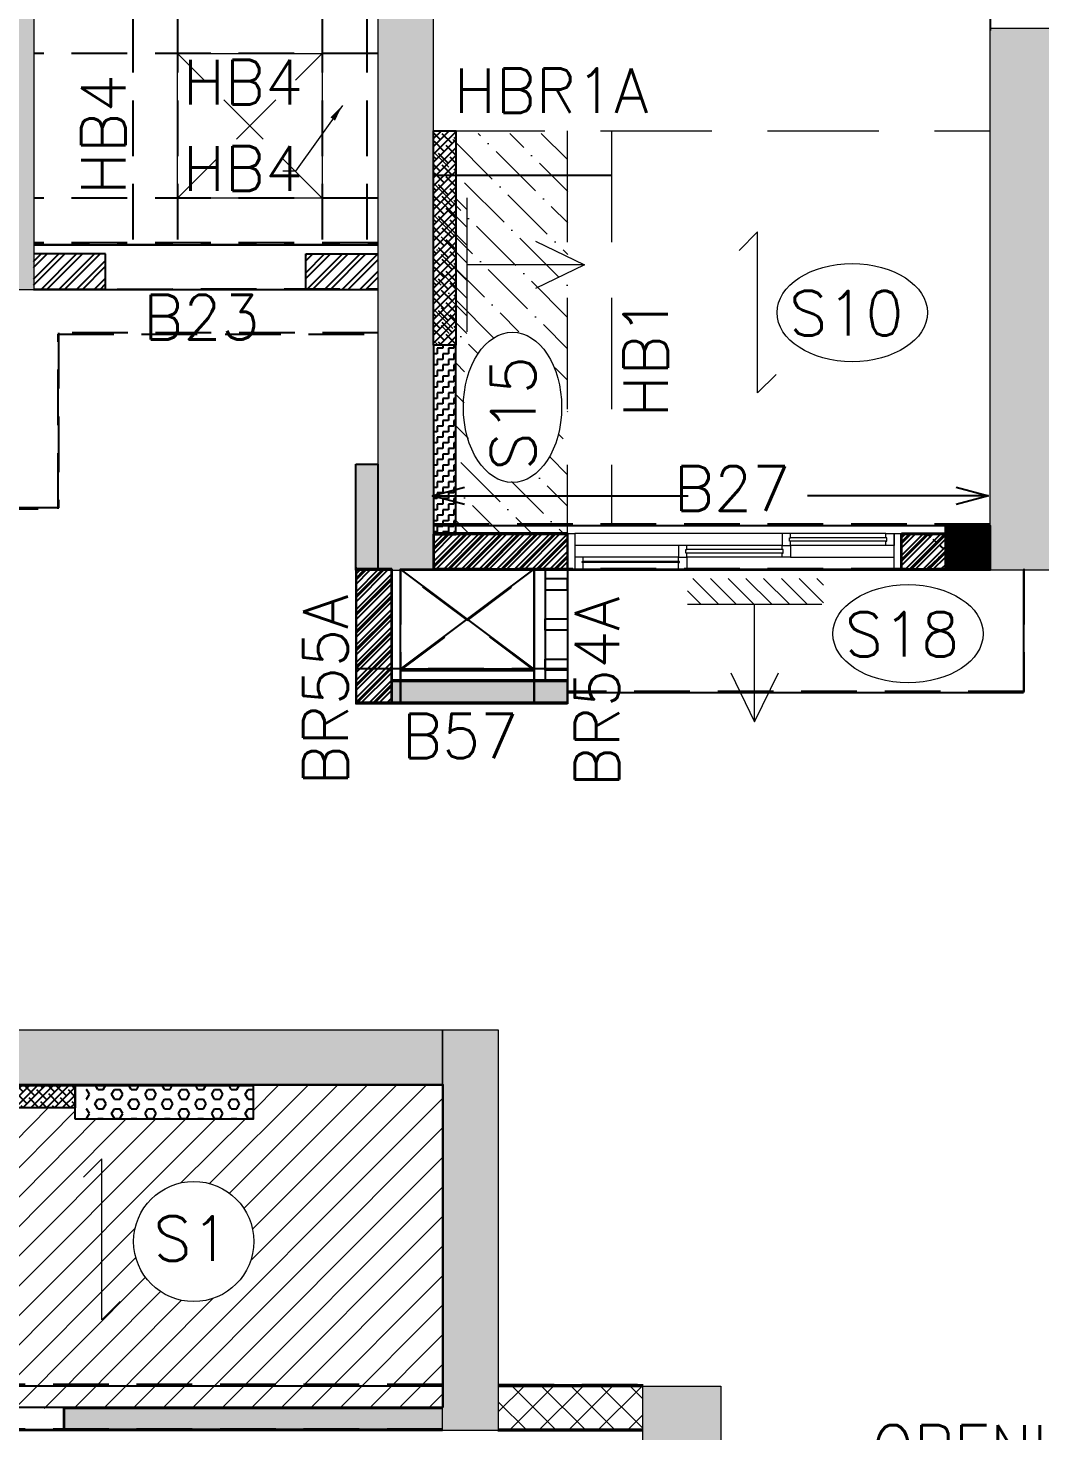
# Model space of a CAD drawing. Header units: millimetres. Extents: x 1181448 to 1317632, y -5734806 to -5633961.
# Drawn here: x 1302779 to 1307323, y -5713883 to -5707581 of the extents above; entities that cross this region are included whole.
import ezdxf

# ---------------------------------------------------------------- set-up
doc = ezdxf.new("R2010")
doc.units = ezdxf.units.MM
doc.header["$LTSCALE"] = 1000
doc.header["$MEASUREMENT"] = 0
for name, pattern in [('1', [0]), ('3BHK-A$0$AUDIT_D_120904163729-0', [0]), ('3BHK-A$0$HIDDEN', [0.375, 0.25, -0.125]), ('AUDIT_D_120904163729-0', [0]), ('HIDDEN', [0.375, 0.25, -0.125]), ('T8(T9 IS SIMILAR) - TYPICAL FLOOR ELEVATION$0$AUDIT_D_120904163729-0', [0]), ('T8(T9 IS SIMILAR) - TYPICAL FLOOR ELEVATION$0$HIDDEN', [0.375, 0.25, -0.125]), ('T8(T9 IS SIMILAR)$0$$0$HIDDEN', [0.375, 0.25, -0.125])]:
    doc.linetypes.add(name, pattern=pattern)
doc.layers.get('0').update_dxf_attribs({"linetype": 'AUDIT_D_120904163729-0'})
for name, color, linetype in [('100 MM THK. NON-STRUCTURAL WALL', 134, 'Continuous'), ('100 MM THK. NON-STRUCTURAL WALL FOR LEDGE WALL BELOW WASHBASIN COUNTER', 47, 'Continuous'), ('150 MM THK. BLOCK WORK.', 223, 'Continuous'), ('2BHK-A - FRONT$0$A-TOI SUNK 50MM', 8, 'Continuous'), ('3BHK-A$0$$1$A-Elev Feature-Chajja', 13, 'Continuous'), ('3BHK-A$0$$1$CUT-OUT', 49, 'Continuous'), ('3BHK-A$0$A-HATCH -160', 251, '3BHK-A$0$AUDIT_D_120904163729-0'), ('A_dim', 1, 'Continuous'), ('S-BEAM', 20, 'Continuous'), ('SCPL-BEAMS NO.', 7, 'Continuous'), ('T8(T9 IS SIMILAR) - TYPICAL FLOOR ELEVATION$0$A-WALL-FEATURES', 6, 'T8(T9 IS SIMILAR) - TYPICAL FLOOR ELEVATION$0$AUDIT_D_120904163729-0'), ('T8(T9 IS SIMILAR)$0$S-BEAM', 20, 'T8(T9 IS SIMILAR)$0$$0$HIDDEN'), ('TYPICAL FLOOR ARCH', 251, 'AUDIT_D_120904163729-0')]:
    doc.layers.add(name, color=color, linetype=linetype)
for name, color, linetype, lineweight in [('160 THK. STRUCT WALL', 7, 'Continuous', 15), ('200 THK. NON-STRUCT WALL -1', 6, 'Continuous', 15), ('2BHK-A - FRONT$0$A-WALL- 160', 6, 'Continuous', 30), ('3BHK-A$0$$0$Window', 4, 'Continuous', 20), ('3BHK-A$0$$1$A-WALL- 160', 6, 'Continuous', 30), ('S-CUTOUT', 8, 'Continuous', 15), ('S-HATCH', 8, 'Continuous', 9), ('SCPL BEAM', 20, 'Continuous', 13), ('SCPL_DIM', 9, 'Continuous', 5), ('SCPL_SLAB MARK', 72, 'Continuous', 20)]:
    doc.layers.add(name, color=color, linetype=linetype, lineweight=lineweight)
for name, color, linetype, true_color in [('160MM THK.NON-STRUCTURAL WALLS', 7, 'Continuous', 0xea7b62), ('WALL - 0.16 thk STRUCTURAL', 7, '1', 0x24ffc8), ('WALL - 0.20 thk STRUCTURAL', 7, 'Continuous', 0xa60727)]:
    doc.layers.add(name, color=color, linetype=linetype, true_color=true_color)
doc.styles.add('ROMANS', font='romans.shx', dxfattribs={"width": 0.85})
doc.styles.add('SCPL', font='romans.shx')
doc.dimstyles.new('SCPL-DIM-150', dxfattribs={"dimscale": 100, "dimtxt": 2.25, "dimasz": 1.45, "dimexe": 1, "dimexo": 1, "dimgap": 1, "dimtad": 1, "dimdec": 0, "dimzin": 0, "dimdsep": 46, "dimtxsty": 'ROMANS', "dimblk": 'OPEN30', "dimcen": 0.09, "dimclrd": 256, "dimclre": 256, "dimclrt": 7, "dimadec": 0, "dimazin": 0, "dimtfac": 1, "dimtdec": 0, "dimtofl": 0, "dimtmove": 0, "dimatfit": 3, "dimldrblk": 'OPEN30', "dimfxl": 1, "dimtolj": 1, "dimtzin": 0, "dimarcsym": 0})
doc.dimstyles.new('USS-25', dxfattribs={"dimscale": 25, "dimtxt": 3, "dimasz": 3, "dimexe": 1, "dimexo": 1, "dimgap": 0.9, "dimtad": 1, "dimdec": 0, "dimrnd": 5, "dimzin": 0, "dimdsep": 46, "dimtxsty": 'ROMANS', "dimcen": 0.09, "dimclrd": 256, "dimclre": 256, "dimclrt": 256, "dimadec": 0, "dimazin": 0, "dimtfac": 1, "dimtdec": 0, "dimtix": 1, "dimtmove": 2, "dimatfit": 3, "dimfxl": 1, "dimtolj": 1, "dimtzin": 0, "dimlwd": -1, "dimarcsym": 0})
pattern_1 = [(45, (-19851.515, -9013.513), (-17.67767, 17.67767), []), (135, (-19851.515, -9013.513), (-53.033009, 17.67767), [62.5, -37.5])]

# ---------------------------------------------------------------- blocks, each defined once
blk = doc.blocks.new('3BHK-A$0$$0$1500')
at = {"layer": '3BHK-A$0$$0$Window', "color": 1, "lineweight": 13}
for p, q in [((1150276.5, -5694418.8), (1148842.5, -5694418.8)), ((1149307.5, -5694418.8), (1148880, -5694418.8)), ((1149307.5, -5694472.1), (1148880, -5694472.1)), ((1149773.7, -5694472.1), (1149345, -5694472.1)), ((1149811.2, -5694472.1), (1150276.5, -5694472.1)), ((1149307.5, -5694525.5), (1148842.5, -5694525.5)), ((1149773.7, -5694525.5), (1149345, -5694525.5)), ((1150239, -5694525.5), (1149811.2, -5694525.5)), ((1149773.7, -5694578.8), (1148842.5, -5694578.8)), ((1150239, -5694578.8), (1149811.2, -5694578.8))]:
    blk.add_line(p, q, dxfattribs=at)
at = {"layer": '3BHK-A$0$$0$Window', "color": 5, "lineweight": 13}
for p, q in [((1149307.5, -5694449.1), (1148880, -5694449.1)), ((1149307.5, -5694453.6), (1148880, -5694453.6)), ((1149773.7, -5694490.7), (1149345, -5694490.7)), ((1149773.7, -5694506.9), (1149345, -5694506.9)), ((1150239, -5694544.1), (1149811.2, -5694544.1)), ((1150239, -5694560.2), (1149811.2, -5694560.2))]:
    blk.add_line(p, q, dxfattribs=at)
at = {"layer": '3BHK-A$0$$0$Window', "color": 4, "lineweight": 13}
for points in [[(1148842.5, -5694418.8), (1148809.5, -5694418.8), (1148809.5, -5694578.8), (1148842.5, -5694578.8)], [(1148880, -5694453.6), (1148880, -5694472.1), (1148842.5, -5694472.1), (1148842.5, -5694418.8), (1148880, -5694418.8), (1148880, -5694449.1), (1148875.5, -5694449.1), (1148875.5, -5694453.6)], [(1149307.5, -5694453.6), (1149307.5, -5694472.1), (1149345, -5694472.1), (1149345, -5694418.8), (1149307.5, -5694418.8), (1149307.5, -5694449.1), (1149312, -5694449.1), (1149312, -5694453.6)], [(1150309.5, -5694418.8), (1150276.5, -5694418.8), (1150276.5, -5694578.8), (1150309.5, -5694578.8)], [(1149345, -5694506.9), (1149345, -5694525.5), (1149307.5, -5694525.5), (1149307.5, -5694472.1), (1149345, -5694472.1), (1149345, -5694490.7), (1149340.5, -5694490.7), (1149340.5, -5694506.9)], [(1149773.7, -5694506.9), (1149773.7, -5694525.5), (1149811.2, -5694525.5), (1149811.2, -5694472.1), (1149773.7, -5694472.1), (1149773.7, -5694490.7), (1149778.2, -5694490.7), (1149778.2, -5694506.9)], [(1149811.2, -5694560.2), (1149811.2, -5694578.8), (1149773.7, -5694578.8), (1149773.7, -5694525.5), (1149811.2, -5694525.5), (1149811.2, -5694544.1), (1149806.7, -5694544.1), (1149806.7, -5694560.2)], [(1150239, -5694560.2), (1150239, -5694578.8), (1150276.5, -5694578.8), (1150276.5, -5694525.5), (1150239, -5694525.5), (1150239, -5694544.1), (1150243.5, -5694544.1), (1150243.5, -5694560.2)]]:
    blk.add_lwpolyline(points, close=True, dxfattribs=at)
blk = doc.blocks.new('GGS')
at = {"layer": '3BHK-A$0$A-HATCH -160', "linetype": 'ByBlock'}
h = blk.add_hatch(dxfattribs=at)
h.set_pattern_fill('ZIGZAG', color=8, scale=250)
h.set_pattern_definition([(9e-15, (1e-08, 0), (31.25, 31.25), [31.25, -31.25]), (90, (31.25, 0), (-31.25, 31.25), [31.25, -31.25])])
h.paths.add_polyline_path([(-206546670.2, -159304032.6), (-206548020.2, -159304032.6), (-206548020.2, -159303432.6), (-206548120.2, -159303432.6), (-206548120.2, -159304032.6), (-206550200.2, -159304032.6), (-206550200.2, -159303332.6), (-206550519.9, -159303332.6), (-206550519.9, -159303432.6), (-206550300.2, -159303432.6), (-206550300.2, -159304732.6), (-206550519.9, -159304732.6), (-206550519.9, -159304832.6), (-206550200.2, -159304832.6), (-206550200.2, -159304132.6), (-206548120.2, -159304132.6), (-206548120.2, -159304947.6), (-206548020.2, -159304947.6), (-206548020.2, -159304132.6), (-206546670.2, -159304132.6)])
h.paths.add_polyline_path([(-206546670.2, -159302532.6), (-206547270.2, -159302532.6), (-206547270.2, -159302432.6), (-206546670.2, -159302432.6)])
h.paths.add_polyline_path([(-206548020.2, -159299982.6), (-206548120.2, -159299982.6), (-206548120.2, -159302532.6), (-206548020.2, -159302532.6)])
h.paths.add_polyline_path([(-206548020.2, -159306682.6), (-206548120.2, -159306682.6), (-206548120.2, -159305697.6), (-206548020.2, -159305697.6)])
h.paths.add_polyline_path([(-206556389.6, -159304658.1), (-206555569.7, -159304658.1), (-206555569.7, -159304758.1), (-206556389.6, -159304758.1)])
h.paths.add_polyline_path([(-206557269.6, -159304658.1), (-206558169.7, -159304658.1), (-206558169.7, -159304758.1), (-206557269.6, -159304758.1)])
h.paths.add_polyline_path([(-206555620, -159303432.9), (-206558019.8, -159303432.9), (-206558019.8, -159303332.9), (-206555620, -159303332.9)])
h.paths.add_polyline_path([(-206558919.8, -159301083.2), (-206559019.8, -159301083.2), (-206559019.8, -159303432.9), (-206558919.8, -159303432.9)])
h.paths.add_polyline_path([(-206559769.8, -159303432.9), (-206560446.1, -159303432.9), (-206560446.1, -159303332.9), (-206559769.8, -159303332.9)])
h.paths.add_polyline_path([(-206558359.4, -159309491.7), (-206557569.7, -159309492.7), (-206557569.8, -159309392.7), (-206557569.7, -159309392.7), (-206557669.7, -159309392.7), (-206558359.4, -159309391.7)])
h.paths.add_polyline_path([(-206554884.7, -159299222.9), (-206555369.7, -159299222.6), (-206555369.7, -159299323.1), (-206554884.8, -159299323.1)])
h.paths.add_polyline_path([(-206548120.1, -159297837.8), (-206548679.8, -159297837.8), (-206548679.8, -159297937.8), (-206548120.1, -159297937.8)])
h.paths.add_polyline_path([(-206555669.7, -159305007), (-206555569.7, -159305007), (-206555569.7, -159304757), (-206555669.7, -159304757)])
h = blk.add_hatch(dxfattribs=at)
h.set_pattern_fill('ANSI32', color=8, scale=150, angle=-90)
h.set_pattern_definition([(45, (1184211.52, -5724246.763), (-39.774756442, 39.774756442), []), (45, (1184238.037, -5724246.763), (-39.774756442, 39.774756442), [])])
h.paths.add_polyline_path([(-206558169.6, -159308731.7), (-206557569.8, -159308731.7), (-206557569.8, -159308892.9), (-206558169.6, -159308892.9)])
h = blk.add_hatch(dxfattribs=at)
h.set_pattern_fill('ANSI32', color=8, scale=150)
h.set_pattern_definition([(45, (-0.65, 1285.594), (-39.774756442, 39.774756442), []), (45, (25.864, 1285.594), (-39.774756442, 39.774756442), [])])
h.paths.add_polyline_path([(-206555869.6, -159308892.9), (-206556069.7, -159308892.9), (-206556069.7, -159308732.9), (-206555869.6, -159308732.9)])
h = blk.add_hatch(dxfattribs=at)
h.set_pattern_fill('ANSI32', color=8, scale=150)
h.set_pattern_definition([(45, (99.04, 1285.594), (-39.774756442, 39.774756442), []), (45, (125.557, 1285.594), (-39.774756442, 39.774756442), [])])
h.paths.add_polyline_path([(-206558359.4, -159308892.9), (-206558519.4, -159308892.9), (-206558519.4, -159309492.9), (-206558359.4, -159309492.9)])
at = {"color": 8, "linetype": '3BHK-A$0$HIDDEN', "ltscale": 0.1}
for p, q in [((-206555957.1, -159308892.9), (-206555782.1, -159308732.9)), ((-206555957.1, -159308732.9), (-206555782.1, -159308892.9)), ((-206555732.1, -159308732.9), (-206555682.1, -159308892.9)), ((-206555732.1, -159308892.9), (-206555682.1, -159308732.9))]:
    blk.add_line(p, q, dxfattribs=at)
at = {"color": 8, "linetype": 'ByBlock'}
blk.add_lwpolyline([(-206560579.8, -159312758), (-206559829.8, -159312758), (-206559829.8, -159312658), (-206560579.8, -159312658)], close=True, dxfattribs=at)
at = {"layer": '2BHK-A - FRONT$0$A-TOI SUNK 50MM', "color": 8}
blk.add_line((-206559829.8, -159312658), (-206560579.8, -159312658), dxfattribs=at)
blk.add_line((-206559829.8, -159312658), (-206560579.8, -159312658), dxfattribs=at)
blk.add_lwpolyline([(-206558129.8, -159312658), (-206560579.8, -159312658), (-206560579.8, -159311208.4), (-206558129.8, -159311208.4)], close=True, dxfattribs=at)
at = {"layer": '2BHK-A - FRONT$0$A-WALL- 160', "color": 8, "linetype": 'ByBlock'}
for p, q in [((-206557229.8, -159312558), (-206557879.5, -159312558)), ((-206558129.8, -159312658), (-206559829.8, -159312658)), ((-206559829.8, -159312758), (-206559829.8, -159312658)), ((-206558129.8, -159312758), (-206559829.8, -159312758)), ((-206557229.8, -159312758), (-206557879.8, -159312758))]:
    blk.add_line(p, q, dxfattribs=at)
at = {"layer": '3BHK-A$0$$1$A-Elev Feature-Chajja', "color": 8, "elevation": 0.5}
for points in [[(-206557569.7, -159308986.5), (-206557569.7, -159308936.5), (-206557669.7, -159308936.5), (-206557669.7, -159308986.5)], [(-206557569.7, -159309116.7), (-206557569.7, -159309166.7), (-206557669.7, -159309166.7), (-206557669.7, -159309116.7)], [(-206557569.7, -159309296.8), (-206557569.7, -159309346.8), (-206557669.7, -159309346.8), (-206557669.7, -159309296.8)]]:
    blk.add_lwpolyline(points, close=True, dxfattribs=at)
at = {"layer": '3BHK-A$0$$1$A-WALL- 160', "color": 8, "linetype": 'ByBlock'}
for p, q in [((-206555869.6, -159308732.9, -0.5), (-206556069.7, -159308732.9)), ((-206556069.7, -159308892.9), (-206556069.7, -159308732.9)), ((-206558519.4, -159308891.7, 0.5), (-206558519.4, -159309491.7, 0.5)), ((-206558359.4, -159308891.7, 0.5), (-206558519.4, -159308891.7, 0.5)), ((-206558359.4, -159309491.7, 0.5), (-206558359.4, -159308891.7, 0.5)), ((-206555869.6, -159308892.9), (-206556069.7, -159308892.9)), ((-206558519.4, -159309491.7, 0.5), (-206557569.7, -159309491.7, 0.5))]:
    blk.add_line(p, q, dxfattribs=at)
at = {"layer": '3BHK-A$0$$1$A-WALL- 160', "color": 8, "linetype": 'ByBlock', "elevation": 0.5}
for points in [[(-206558169.6, -159308731.7), (-206557569.8, -159308731.7), (-206557569.8, -159308892.9), (-206558169.6, -159308892.9)], [(-206558359.4, -159309391.7), (-206557569.7, -159309391.7), (-206557569.7, -159309491.7), (-206558359.4, -159309491.7)]]:
    blk.add_lwpolyline(points, close=True, dxfattribs=at)
at = {"layer": '3BHK-A$0$$1$CUT-OUT', "color": 8}
for p, q in [((-206557719.7, -159309341.7, 0.5), (-206558319.4, -159308892.9, 0.5)), ((-206558319.4, -159309341.7, 0.5), (-206557719.7, -159308892.9, 0.5)), ((-206557669.7, -159308891.7, 0.5), (-206557669.7, -159309391.7, 0.5)), ((-206557569.7, -159308891.7, 0.5), (-206557569.7, -159309391.7, 0.5))]:
    blk.add_line(p, q, dxfattribs=at)
at = {"layer": '3BHK-A$0$$1$CUT-OUT', "color": 8, "elevation": 0.5}
blk.add_lwpolyline([(-206557719.7, -159309341.1), (-206558319.4, -159309341.7), (-206558319.4, -159308892.9), (-206557719.7, -159308892.3)], close=True, dxfattribs=at)
at = {"layer": 'T8(T9 IS SIMILAR) - TYPICAL FLOOR ELEVATION$0$A-WALL-FEATURES', "color": 8, "linetype": 'T8(T9 IS SIMILAR) - TYPICAL FLOOR ELEVATION$0$HIDDEN'}
blk.add_lwpolyline([(-206558420.1, -159307832), (-206559856.3, -159307832), (-206559856.3, -159308617.1), (-206561694.9, -159308617.1)], dxfattribs=at)
at = {"layer": 'T8(T9 IS SIMILAR)$0$S-BEAM', "color": 8}
for p, q in [((-206559966.8, -159307434.5, -0.1), (-206558420.6, -159307434.4, -0.5)), ((-206559966.8, -159307634.5, -0.1), (-206558420.5, -159307634.4, -0.5)), ((-206555671, -159308691.4, -0.3), (-206558171, -159308691.4, 0)), ((-206558519.4, -159308891.4, 0.5), (-206558519.4, -159309491.3, 0.5)), ((-206558319.4, -159308891.4, 0.5), (-206558319.4, -159309491.3, 0.5)), ((-206555671, -159308891.4, -0.3), (-206558171, -159308891.4, 0)), ((-206557720, -159308891.5), (-206557720.1, -159309491.6)), ((-206557570, -159308891.5), (-206557570.1, -159309491.6)), ((-206557570.1, -159309341.4), (-206558519.9, -159309341.3, 0.8)), ((-206557570.1, -159309491.4), (-206558519.9, -159309491.3, 0.8)), ((-206558130.1, -159312555.6, 0), (-206564179.8, -159312555.6, 0)), ((-206557880.1, -159312555.6, 0), (-206557229.7, -159312555.7, 0)), ((-206558130.1, -159312755.6, 0), (-206564179.8, -159312755.6, 0)), ((-206557880.1, -159312755.6, 0), (-206557229.7, -159312755.7, 0))]:
    blk.add_line(p, q, dxfattribs=at)
at = {"layer": 'T8(T9 IS SIMILAR)$0$S-BEAM', "color": 8, "elevation": -0.2}
blk.add_lwpolyline([(-206555520.2, -159308891.3), (-206555519.8, -159309442.8), (-206557570.1, -159309443)], dxfattribs=at)
at = {"layer": '3BHK-A$0$$1$A-WALL- 160', "color": 8, "linetype": 'ByBlock', "xscale": -1, "rotation": 180}
blk.add_blockref('3BHK-A$0$$0$1500', (-207706379.2, -165003311.7), dxfattribs=at)
blk = doc.blocks.new('A$C5F94338C')
at = {"layer": 'WALL - 0.16 thk STRUCTURAL', "true_color": 0x1f57ff}
h = blk.add_hatch(color=160, dxfattribs=at)
h.dxf.hatch_style = 1
h.paths.add_polyline_path([(31030, 11635), (30780, 11635), (30780.1, 7400.1), (31030.1, 7400.1)])
h = blk.add_hatch(color=160, dxfattribs=at)
h.dxf.hatch_style = 1
h.paths.add_polyline_path([(29235, 8660), (28985, 8660), (28985, 10585), (29235, 10585)])
at = {"layer": 'WALL - 0.16 thk STRUCTURAL'}
h = blk.add_hatch(color=256, dxfattribs=at)
h.dxf.hatch_style = 1
h.paths.add_polyline_path([(33530, 9834.7), (33830, 9834.7), (33830, 7400), (33530, 7400)])
at = {"layer": 'WALL - 0.16 thk STRUCTURAL', "true_color": 0x1f57ff}
h = blk.add_hatch(color=160, dxfattribs=at)
h.dxf.hatch_style = 1
h.paths.add_polyline_path([(28460, 5085), (28460, 5335), (31070, 5335), (31070, 5085)])
h = blk.add_hatch(color=160, dxfattribs=at)
h.dxf.hatch_style = 1
h.paths.add_polyline_path([(31070, 5335), (31320, 5335), (31320.1, 3535.2), (31069.8, 3535.3)])
at = {"layer": 'WALL - 0.20 thk STRUCTURAL'}
h = blk.add_hatch(color=256, dxfattribs=at)
h.dxf.hatch_style = 1
h.paths.add_polyline_path([(31970, 3735), (32320, 3735), (32319.9, 2884.3), (31969.8, 2884.3)])
at = {"layer": '160 THK. STRUCT WALL'}
for points in [[(31030, 11635), (30780, 11635), (30780.1, 7400.1), (31030.1, 7400.1)], [(29235, 8660), (28985, 8660), (28985, 10585), (29235, 10585)], [(33530, 9834.7), (33830, 9834.7), (33830, 7400), (33530, 7400)], [(28460, 5085), (28460, 5335), (31070, 5335), (31070, 5085)], [(31070, 5335), (31320, 5335), (31320.1, 3535.2), (31069.8, 3535.3)], [(31970, 3735), (32320, 3735), (32319.9, 2884.3), (31969.8, 2884.3)]]:
    blk.add_lwpolyline(points, close=True, dxfattribs=at)
blk = doc.blocks.new('HS')
at = {"linetype": 'Continuous'}
for p, q in [((9.28, 0), (7.16, 2.12)), ((-9.28, 0), (9.28, 0)), ((-9.28, 0), (-7.16, -2.12))]:
    blk.add_line(p, q, dxfattribs=at)
blk = doc.blocks.new('One WAy')
at = {"xscale": -38.94666666665216, "yscale": 38.94666666665216, "zscale": 38.94666666665216, "rotation": 270}
blk.add_blockref('HS', (0, 0), dxfattribs=at)
blk = doc.blocks.new('A$C42226032')
at = {"layer": 'SCPL_SLAB MARK'}
h = blk.add_hatch(dxfattribs=at)
h.set_pattern_fill('ANSI31', color=256, scale=0.2, angle=90)
h.set_pattern_definition([(135, (-48.789575, -510.390865), (-0.0176776695, -0.0176776695), [])])
h.paths.add_polyline_path([(-0.1372, -0.2348), (-0.1372, -0.2863), (0.1337, -0.2863), (0.1337, -0.2348)])
for p, q in [((0, 0), (0, -0.2348)), ((0, 0), (-0.0473, -0.0981)), ((0.0473, -0.0981), (0, 0)), ((0.1337, -0.2348), (-0.1337, -0.2348))]:
    blk.add_line(p, q, dxfattribs=at)
blk = doc.blocks.new('_Open30')
at = {"color": 0, "linetype": 'ByBlock', "lineweight": -2}
for p, q in [((-1, 0.268), (0, 0)), ((0, 0), (-1, -0.268)), ((0, 0), (-1, 0))]:
    blk.add_line(p, q, dxfattribs=at)
blk = doc.blocks.new('A$C73fda794')
at = {"layer": '100 MM THK. NON-STRUCTURAL WALL', "linetype": 'ByBlock'}
h = blk.add_hatch(dxfattribs=at)
h.set_pattern_fill('ZIGZAG', color=256, scale=250)
h.set_pattern_definition([(9e-15, (-1203933.584, 5720355.632), (31.25, 31.25), [31.25, -31.25]), (90, (-1203902.334, 5720355.632), (-31.25, 31.25), [31.25, -31.25])])
h.paths.add_polyline_path([(23428.2, 5606.1), (22078.3, 5606.1), (22078.3, 6206.1), (21978.3, 6206.1), (21978.3, 5606.1), (19898.3, 5606.1), (19898.3, 6306.1), (19578.6, 6306.1), (19578.6, 6206.1), (19798.3, 6206.1), (19798.3, 4906.1), (19578.6, 4906.1), (19578.6, 4806.1), (19898.3, 4806.1), (19898.3, 5506.1), (21978.3, 5506.1), (21978.3, 4691.1), (22078.3, 4691.1), (22078.3, 5506.1), (23428.2, 5506.1)])
h.paths.add_polyline_path([(23428.2, 7106.1), (22828.3, 7106.1), (22828.3, 7206.1), (23428.2, 7206.1)])
h.paths.add_polyline_path([(22078.3, 9656.1), (21978.3, 9656.1), (21978.3, 7106.1), (22078.3, 7106.1)])
h.paths.add_polyline_path([(22078.3, 2956.1), (21978.3, 2956.1), (21978.3, 3941.1), (22078.3, 3941.1)])
h.paths.add_polyline_path([(13708.9, 4980.6), (14528.8, 4980.6), (14528.8, 4880.6), (13708.9, 4880.6)])
h.paths.add_polyline_path([(12828.9, 4980.6), (11928.8, 4980.6), (11928.8, 4880.6), (12828.9, 4880.6)])
h.paths.add_polyline_path([(14478.5, 6205.8), (12078.6, 6205.8), (12078.6, 6305.8), (14478.5, 6305.8)])
h.paths.add_polyline_path([(11178.6, 8555.5), (11078.6, 8555.5), (11078.6, 6205.8), (11178.6, 6205.8)])
h.paths.add_polyline_path([(10328.6, 6205.8), (9652.3, 6205.8), (9652.3, 6305.8), (10328.6, 6305.8)])
h.paths.add_polyline_path([(11739.1, 147), (12528.8, 146), (12528.7, 246), (12528.8, 246), (12428.8, 246), (11739.1, 247)])
h.paths.add_polyline_path([(15213.8, 10415.8), (14728.8, 10416.1), (14728.8, 10315.6), (15213.7, 10315.6)])
h.paths.add_polyline_path([(21978.3, 11800.9), (21418.7, 11800.9), (21418.7, 11700.9), (21978.3, 11700.9)])
h.paths.add_polyline_path([(14428.8, 4631.7), (14528.8, 4631.7), (14528.8, 4881.7), (14428.8, 4881.7)])
h = blk.add_hatch(dxfattribs=at)
h.set_pattern_fill('ZIGZAG', color=256, scale=200, angle=180)
h.set_pattern_definition([(180, (-1203933.584, 5720355.632), (-25, -25), [25, -25]), (270, (-1203958.584, 5720355.632), (25, -25), [25, -25])])
h.paths.add_polyline_path([(12028.9, 1756.9), (11928.8, 1756.9), (11928.8, 906.9), (12028.9, 906.9)])
h = blk.add_hatch(dxfattribs=at)
h.set_pattern_fill('ZIGZAG', color=256, scale=250)
h.set_pattern_definition([(0, (-1203933.584, 5720355.632), (31.25, 31.25), [31.25, -31.25]), (90, (-1203902.334, 5720355.632), (-31.25, 31.25), [31.25, -31.25])])
h.paths.add_polyline_path([(11968.7, -3119.3), (10268.6, -3119.3), (10268.6, -3019.3), (11968.7, -3019.3)])
h.paths.add_polyline_path([(9228.7, -4119.3), (9228.7, -4219.3), (7018.6, -4219.3), (7018.6, -4119.3), (8168.7, -4118.9), (8168.7, -4018.9), (8268.7, -4018.9), (8268.7, -4119.3)])
h.paths.add_polyline_path([(8168.7, -3018.9), (7269, -3018.9), (7269, -3118.9), (8168.7, -3118.9)])
h.paths.add_polyline_path([(6519, -3118.9), (5919, -3118.9), (5919, -3018.9), (6519, -3018.9)])
h.paths.add_polyline_path([(3718.7, -669.3), (3618.7, -669.3), (3618.7, -1418.9), (3718.7, -1418.9)])
h.paths.add_polyline_path([(3718.7, 230.7), (3618.7, 230.7), (3618.7, 1130.7), (3718.7, 1130.7)])
h.paths.add_polyline_path([(8568.8, -1319.3), (8468.8, -1319.3), (8468.8, -819.3), (8468.8, -819.3), (8468.7, -718.4), (8568.8, -718.7)])
h.paths.add_polyline_path([(5918.7, -8328.9), (5183.7, -8328.9), (5183.7, -8228.9), (5918.7, -8228.9)])
h.paths.add_polyline_path([(5668.7, -1419.3), (5268.7, -1419.3), (5268.7, -1319.3), (5668.7, -1319.3)])
h.paths.add_polyline_path([(3968.7, -1319.3), (3718.7, -1319.3), (3718.7, -1419.3), (3968.7, -1419.3)])
at = {"layer": '100 MM THK. NON-STRUCTURAL WALL FOR LEDGE WALL BELOW WASHBASIN COUNTER'}
h = blk.add_hatch(dxfattribs=at)
h.set_pattern_fill('ANSI38', color=256, scale=200)
h.set_pattern_definition(pattern_1)
h.paths.add_polyline_path([(12028.9, 2719.8), (11928.8, 2719.8), (11928.8, 1756.9), (12028.9, 1756.9)])
h = blk.add_hatch(dxfattribs=at)
h.set_pattern_fill('ANSI38', color=256, scale=200)
h.set_pattern_definition(pattern_1)
h.paths.add_polyline_path([(9518.7, -1569.3), (9518.7, -1669.6), (10318.6, -1669.6), (10318.6, -1569.3)])
at = {"layer": '150 MM THK. BLOCK WORK.', "linetype": 'ByBlock'}
h = blk.add_hatch(dxfattribs=at)
h.set_pattern_fill('HEX', color=256, scale=200)
h.set_pattern_definition([(0, (-1203933.584, 5720355.632), (0, 43.3012702), [25, -50]), (120, (-1203933.584, 5720355.632), (-37.5, -21.6506351), [25, -50]), (60, (-1203908.584, 5720355.632), (-37.5, 21.6506351), [25, -50])])
h.paths.add_polyline_path([(10368.6, -1719.6), (10368.6, -1569.6), (11118.6, -1569.6), (11118.6, -1719.6)])
at = {"layer": '160MM THK.NON-STRUCTURAL WALLS', "linetype": 'ByBlock'}
h = blk.add_hatch(dxfattribs=at)
h.set_pattern_fill('ANSI32', color=256, scale=150)
h.set_pattern_definition([(45, (-1203933.584, 5720355.63), (-39.77475644, 39.77475644), []), (45, (-1203907.07, 5720355.63), (-39.77475644, 39.77475644), [])])
h.paths.add_polyline_path([(10455.7, 2166.7), (10132.2, 2166.7), (10132.2, 2006.7), (10455.7, 2006.7)])
h.paths.add_polyline_path([(11354.8, 2006.7), (11678.4, 2006.7), (11678.4, 2166.7), (11354.8, 2166.7)])
h = blk.add_hatch(dxfattribs=at)
h.set_pattern_fill('ANSI32', color=256, scale=150, angle=-90)
h.set_pattern_definition([(45, (-19722.063, -3891.13), (-39.77476, 39.77476), []), (45, (-19695.547, -3891.13), (-39.77476, 39.77476), [])])
h.paths.add_polyline_path([(11928.8, 907), (12528.7, 907), (12528.7, 745.8), (11928.8, 745.8)])
h = blk.add_hatch(dxfattribs=at)
h.set_pattern_fill('ANSI32', color=256, scale=150)
h.set_pattern_definition([(45, (-1203934.236, 5721641.227), (-39.77475644, 39.77475644), []), (45, (-1203907.72, 5721641.227), (-39.77475644, 39.77475644), [])])
h.paths.add_polyline_path([(14228.9, 745.8), (14028.8, 745.8), (14028.8, 905.8), (14228.9, 905.8)])
h = blk.add_hatch(dxfattribs=at)
h.set_pattern_fill('ANSI32', color=256, scale=150)
h.set_pattern_definition([(45, (-1203834.544, 5721641.227), (-39.77475644, 39.77475644), []), (45, (-1203808.03, 5721641.227), (-39.77475644, 39.77475644), [])])
h.paths.add_polyline_path([(11739.1, 745.8), (11579.1, 745.8), (11579.1, 145.8), (11739.1, 145.8)])
at = {"layer": '200 THK. NON-STRUCT WALL -1', "linetype": 'ByBlock'}
h = blk.add_hatch(dxfattribs=at)
h.set_pattern_fill('ANSI37', color=256, scale=750)
h.set_pattern_definition([(45, (-19851.51, -9013.51), (-66.29126, 66.29126), []), (135, (-19851.51, -9013.51), (-66.29126, -66.29126), [])])
h.paths.add_polyline_path([(12868.7, -7229.6), (13068.7, -7229.6), (13068.7, -6164.2), (12868.7, -6164.2)])
h.paths.add_polyline_path([(12868.7, -3118.9), (12219, -3118.9), (12219, -2918.9), (12868.7, -2918.9)])
h.paths.add_polyline_path([(6118.7, -8328.9), (5918.7, -8328.9), (5918.7, -7254.5), (6118.7, -7254.5)])
at = {"layer": 'S-HATCH'}
h = blk.add_hatch(dxfattribs=at)
h.set_pattern_fill('ANSI36', color=256, scale=800, angle=270)
h.set_pattern_definition([(315, (206685601, 159344022.42), (194.454364826, -53.03300859), [250, -50, 0, -50])])
h.paths.add_polyline_path([(12028.9, 1756.9), (12028.9, 907), (11928.8, 907), (11928.8, 1756.9)])
h.paths.add_polyline_path([(11928.8, 745.8), (11928.8, 906.9), (12028.9, 906.9), (12028.9, 907), (12528.6, 907), (12528.2, 2704), (11928.5, 2704), (11928.5, 745.8)])
h.paths.add_polyline_path([(12274.9, 1140.2), (12268.3, 1140.7), (12261.7, 1141.5), (12255.1, 1142.7), (12248.5, 1144.1), (12242, 1145.9), (12235.5, 1147.9), (12229.1, 1150.3), (12222.6, 1152.9), (12216.3, 1155.8), (12210, 1159.1), (12203.8, 1162.6), (12197.6, 1166.4), (12191.6, 1170.4), (12185.6, 1174.8), (12179.7, 1179.4), (12173.9, 1184.3), (12168.2, 1189.5), (12162.5, 1194.9), (12157.1, 1200.6), (12151.7, 1206.5), (12146.4, 1212.7), (12141.3, 1219.1), (12136.3, 1225.7), (12131.4, 1232.6), (12126.6, 1239.7), (12122, 1247), (12117.6, 1254.5), (12113.3, 1262.3), (12109.1, 1270.2), (12105.1, 1278.3), (12101.3, 1286.6), (12097.6, 1295), (12094.1, 1303.6), (12090.8, 1312.4), (12087.6, 1321.3), (12084.7, 1330.4), (12081.9, 1339.6), (12079.2, 1348.9), (12076.8, 1358.4), (12074.6, 1367.9), (12072.5, 1377.6), (12070.6, 1387.3), (12068.9, 1397.1), (12067.5, 1407), (12066.2, 1417), (12065.1, 1427), (12064.2, 1437), (12063.5, 1447.1), (12063, 1457.3), (12062.7, 1467.4), (12062.6, 1477.5), (12062.7, 1487.7), (12063, 1497.8), (12063.5, 1507.9), (12064.2, 1518), (12065.1, 1528.1), (12066.2, 1538.1), (12067.5, 1548.1), (12068.9, 1558), (12070.6, 1567.8), (12072.5, 1577.5), (12074.6, 1587.2), (12076.8, 1596.7), (12079.2, 1606.1), (12081.9, 1615.5), (12084.7, 1624.7), (12087.6, 1633.7), (12090.8, 1642.7), (12094.1, 1651.4), (12097.6, 1660.1), (12101.3, 1668.5), (12105.1, 1676.8), (12109.1, 1684.9), (12113.3, 1692.8), (12117.6, 1700.5), (12122, 1708), (12126.6, 1715.4), (12131.4, 1722.5), (12136.3, 1729.3), (12141.3, 1736), (12146.4, 1742.4), (12151.7, 1748.6), (12157.1, 1754.5), (12162.5, 1760.2), (12168.2, 1765.6), (12173.9, 1770.8), (12179.7, 1775.6), (12185.6, 1780.3), (12191.6, 1784.6), (12197.6, 1788.7), (12203.8, 1792.5), (12210, 1796), (12216.3, 1799.2), (12222.6, 1802.2), (12229.1, 1804.8), (12235.5, 1807.2), (12242, 1809.2), (12248.5, 1810.9), (12255.1, 1812.4), (12261.7, 1813.5), (12268.3, 1814.4), (12274.9, 1814.9), (12281.6, 1815.1), (12288.2, 1815.1), (12294.8, 1814.7), (12301.4, 1814), (12308, 1813), (12314.6, 1811.7), (12321.2, 1810.1), (12327.7, 1808.2), (12334.1, 1806), (12340.6, 1803.5), (12347, 1800.7), (12353.3, 1797.7), (12359.5, 1794.3), (12365.7, 1790.6), (12371.8, 1786.7), (12377.9, 1782.5), (12383.8, 1778), (12389.7, 1773.2), (12395.4, 1768.2), (12401.1, 1762.9), (12406.6, 1757.4), (12412.1, 1751.6), (12417.4, 1745.5), (12422.6, 1739.2), (12427.7, 1732.7), (12432.6, 1725.9), (12437.4, 1718.9), (12442.1, 1711.7), (12446.6, 1704.3), (12451, 1696.7), (12455.2, 1688.9), (12459.3, 1680.9), (12463.2, 1672.7), (12467, 1664.3), (12470.6, 1655.8), (12474, 1647.1), (12477.2, 1638.2), (12480.3, 1629.2), (12483.2, 1620.1), (12485.9, 1610.8), (12488.4, 1601.4), (12490.8, 1591.9), (12492.9, 1582.3), (12494.9, 1572.7), (12496.7, 1562.9), (12498.2, 1553), (12499.6, 1543.1), (12500.8, 1533.1), (12501.8, 1523.1), (12502.6, 1513), (12503.2, 1502.9), (12503.6, 1492.8), (12503.8, 1482.6), (12503.8, 1472.5), (12503.6, 1462.3), (12503.2, 1452.2), (12502.6, 1442.1), (12501.8, 1432), (12500.8, 1422), (12499.6, 1412), (12498.2, 1402.1), (12496.7, 1392.2), (12494.9, 1382.4), (12492.9, 1372.7), (12490.8, 1363.1), (12488.4, 1353.6), (12485.9, 1344.3), (12483.2, 1335), (12480.3, 1325.9), (12477.2, 1316.9), (12474, 1308), (12470.6, 1299.3), (12467, 1290.8), (12463.2, 1282.4), (12459.3, 1274.2), (12455.2, 1266.2), (12451, 1258.4), (12446.6, 1250.8), (12442.1, 1243.3), (12437.4, 1236.1), (12432.6, 1229.2), (12427.7, 1222.4), (12422.6, 1215.9), (12417.4, 1209.6), (12412.1, 1203.5), (12406.6, 1197.7), (12401.1, 1192.2), (12395.4, 1186.9), (12389.7, 1181.8), (12383.8, 1177.1), (12377.9, 1172.6), (12371.8, 1168.4), (12365.7, 1164.4), (12359.5, 1160.8), (12353.3, 1157.4), (12347, 1154.3), (12340.6, 1151.6), (12334.1, 1149.1), (12327.7, 1146.9), (12321.2, 1145), (12314.6, 1143.4), (12308, 1142.1), (12301.4, 1141.1), (12294.8, 1140.4), (12288.2, 1140), (12281.6, 1139.9)])
h.paths.add_polyline_path([(12436, 1234.1), (12432.6, 1229.2), (12427.7, 1222.4), (12422.6, 1215.9), (12417.4, 1209.6), (12412.1, 1203.5), (12406.6, 1197.7), (12401.1, 1192.2), (12395.4, 1186.9), (12389.7, 1181.8), (12383.8, 1177.1), (12377.9, 1172.6), (12377.7, 1172.5), (12436, 1172.5)])
h.paths.add_polyline_path([(12136.3, 1225.7), (12136, 1226), (12136, 1172.5), (12188.8, 1172.5), (12185.6, 1174.8), (12179.7, 1179.4), (12173.9, 1184.3), (12168.2, 1189.5), (12162.5, 1194.9), (12157.1, 1200.6), (12151.7, 1206.5), (12146.4, 1212.7), (12141.3, 1219.1)])
h.paths.add_polyline_path([(12371.7, 1786.8), (12371.8, 1786.7), (12377.9, 1782.5), (12383.8, 1778), (12389.7, 1773.2), (12395.4, 1768.2), (12401.1, 1762.9), (12406.6, 1757.4), (12412.1, 1751.6), (12417.4, 1745.5), (12422.6, 1739.2), (12427.7, 1732.7), (12432.6, 1725.9), (12436, 1720.9), (12436, 1786.8)])
h.paths.add_polyline_path([(12191.6, 1784.6), (12194.8, 1786.8), (12136, 1786.8), (12136, 1729), (12136.3, 1729.3), (12141.3, 1736), (12146.4, 1742.4), (12151.7, 1748.6), (12157.1, 1754.5), (12162.5, 1760.2), (12168.2, 1765.6), (12173.9, 1770.8), (12179.7, 1775.6), (12185.6, 1780.3)])
h.paths.add_polyline_path([(12305.3, 1141.7), (12304.3, 1141.5), (12304.8, 1141.6)])
h.paths.add_polyline_path([(12063.7, 1443.7), (12063.6, 1445), (12063.7, 1444.4)])
h.paths.add_polyline_path([(12502.7, 1511.1), (12502.8, 1510), (12502.8, 1510.6)])
h.paths.add_polyline_path([(12503.8, 1478.3), (12503.8, 1476.8), (12503.8, 1477.5)])
h.paths.add_polyline_path([(12063.6, 1510.1), (12063.7, 1511.3), (12063.7, 1510.6)])
h.paths.add_polyline_path([(12067, 1410.9), (12066.8, 1412.5), (12066.8, 1411.7)])
h.paths.add_polyline_path([(12499.6, 1543.5), (12499.6, 1543.3), (12499.6, 1543.4)])
h.paths.add_polyline_path([(12502.8, 1445.1), (12502.7, 1444), (12502.8, 1444.4)])
h.paths.add_polyline_path([(12066.8, 1542.6), (12067, 1544.1), (12066.8, 1543.4)])
h.paths.add_polyline_path([(12072.2, 1379.1), (12072, 1380.1), (12072.1, 1379.5)])
h.paths.add_polyline_path([(12494.2, 1576.2), (12494.4, 1575), (12494.3, 1575.5)])
h.paths.add_polyline_path([(12499.6, 1411.7), (12499.6, 1411.5), (12499.6, 1411.7)])
h.paths.add_polyline_path([(12072, 1574.9), (12072.2, 1575.9), (12072.1, 1575.5)])
h.paths.add_polyline_path([(12079.5, 1348.1), (12079.4, 1348.5), (12079.4, 1348.3)])
h.paths.add_polyline_path([(12486.8, 1607.4), (12487.2, 1606), (12487, 1606.7)])
h.paths.add_polyline_path([(12494.4, 1380.1), (12494.2, 1378.8), (12494.3, 1379.5)])
h.paths.add_polyline_path([(12079.4, 1606.6), (12079.5, 1607), (12079.4, 1606.7)])
h.paths.add_polyline_path([(12088.9, 1317.7), (12088.5, 1319), (12088.6, 1318.4)])
h.paths.add_polyline_path([(12477.6, 1637), (12477.9, 1636.2), (12477.8, 1636.7)])
h.paths.add_polyline_path([(12487.2, 1349.1), (12486.8, 1347.7), (12487, 1348.3)])
h.paths.add_polyline_path([(12088.5, 1636.1), (12088.9, 1637.3), (12088.6, 1636.7)])
h.paths.add_polyline_path([(12100.1, 1289.4), (12099.5, 1290.7), (12099.8, 1290)])
h.paths.add_polyline_path([(12466.5, 1665.4), (12466.7, 1664.9), (12466.6, 1665.1)])
h.paths.add_polyline_path([(12477.9, 1318.9), (12477.6, 1318.1), (12477.8, 1318.4)])
h.paths.add_polyline_path([(12099.5, 1664.4), (12100.1, 1665.7), (12099.8, 1665.1)])
h.paths.add_polyline_path([(12112.8, 1263.1), (12112.5, 1263.8), (12112.7, 1263.4)])
h.paths.add_polyline_path([(12453.4, 1692.3), (12454, 1691.2), (12453.7, 1691.7)])
h.paths.add_polyline_path([(12466.7, 1290.2), (12466.5, 1289.7), (12466.6, 1290)])
h.paths.add_polyline_path([(12112.5, 1691.3), (12112.8, 1691.9), (12112.7, 1691.7)])
h.paths.add_polyline_path([(12127.4, 1238.5), (12127.1, 1239), (12127.2, 1238.8)])
h.paths.add_polyline_path([(12438.9, 1716.7), (12439.5, 1715.7), (12439.2, 1716.3)])
h.paths.add_polyline_path([(12454, 1263.9), (12453.4, 1262.8), (12453.7, 1263.4)])
h.paths.add_polyline_path([(12127.1, 1716.1), (12127.4, 1716.6), (12127.2, 1716.3)])
h.paths.add_polyline_path([(12143.7, 1216.1), (12142.9, 1217), (12143.3, 1216.6)])
h.paths.add_polyline_path([(12423, 1738.7), (12423.4, 1738.2), (12423.2, 1738.5)])
h.paths.add_polyline_path([(12439.5, 1239.4), (12438.9, 1238.4), (12439.2, 1238.8)])
h.paths.add_polyline_path([(12142.9, 1738), (12143.7, 1739), (12143.3, 1738.5)])
h.paths.add_polyline_path([(12161, 1196.5), (12160.2, 1197.3), (12160.6, 1196.8)])
h.paths.add_polyline_path([(12405.5, 1758.5), (12406, 1758), (12405.8, 1758.2)])
h.paths.add_polyline_path([(12423.4, 1216.8), (12423, 1216.4), (12423.2, 1216.6)])
h.paths.add_polyline_path([(12160.2, 1757.8), (12161, 1758.6), (12160.6, 1758.2)])
h.paths.add_polyline_path([(12179.3, 1179.7), (12179, 1180), (12179.2, 1179.8)])
h.paths.add_polyline_path([(12386.7, 1775.6), (12387.6, 1774.9), (12387.2, 1775.3)])
h.paths.add_polyline_path([(12406, 1197), (12405.5, 1196.6), (12405.8, 1196.8)])
h.paths.add_polyline_path([(12179, 1775.1), (12179.3, 1775.4), (12179.2, 1775.3)])
h.paths.add_polyline_path([(12199.1, 1165.4), (12198.6, 1165.8), (12198.8, 1165.6)])
h.paths.add_polyline_path([(12367.3, 1789.6), (12368.1, 1789.1), (12367.6, 1789.4)])
h.paths.add_polyline_path([(12387.6, 1180.2), (12386.7, 1179.5), (12387.2, 1179.8)])
h.paths.add_polyline_path([(12198.6, 1789.3), (12199.1, 1789.6), (12198.8, 1789.4)])
h.paths.add_polyline_path([(12219.7, 1154.3), (12218.7, 1154.7), (12219.2, 1154.5)])
h.paths.add_polyline_path([(12347.2, 1800.6), (12347.4, 1800.5), (12347.2, 1800.6)])
h.paths.add_polyline_path([(12368.1, 1166), (12367.3, 1165.4), (12367.6, 1165.6)])
h.paths.add_polyline_path([(12218.7, 1800.3), (12219.7, 1800.8), (12219.2, 1800.6)])
h.paths.add_polyline_path([(12240.5, 1146.3), (12239.7, 1146.6), (12240.2, 1146.4)])
h.paths.add_polyline_path([(12325.8, 1808.7), (12326.5, 1808.5), (12326.2, 1808.7)])
h.paths.add_polyline_path([(12347.4, 1154.5), (12347.2, 1154.4), (12347.2, 1154.5)])
h.paths.add_polyline_path([(12239.7, 1808.5), (12240.5, 1808.7), (12240.2, 1808.7)])
h.paths.add_polyline_path([(12261.6, 1141.6), (12261.5, 1141.6), (12261.6, 1141.6)])
h.paths.add_polyline_path([(12304.3, 1813.6), (12305.3, 1813.4), (12304.8, 1813.5)])
h.paths.add_polyline_path([(12326.5, 1146.5), (12325.8, 1146.3), (12326.2, 1146.4)])
h.paths.add_polyline_path([(12261.5, 1813.5), (12261.6, 1813.5), (12261.6, 1813.5)])
h.paths.add_polyline_path([(12283.7, 1140), (12282.9, 1140), (12283.2, 1139.9)])
h.paths.add_polyline_path([(12282.9, 1815.1), (12283.7, 1815.1), (12283.2, 1815.1)])
h = blk.add_hatch(dxfattribs=at)
h.set_pattern_fill('ANSI31', color=256, scale=750)
h.set_pattern_definition([(45, (206681121.36, 159341505.57), (-66.291260736, 66.291260736), [])])
edge = h.paths.add_edge_path(flags=16)
edge.add_arc((7144.5, -2269.7), 269.9, 0, 360)
edge = h.paths.add_edge_path(flags=16)
edge.add_arc((10851.4, -2269.7), 269.9, 0, 360)
h.paths.add_polyline_path([(6942.1, -2406.3), (7308.8, -2406.3), (7308.8, -2106.3), (6942.1, -2106.3)], flags=0)
h.paths.add_polyline_path([(8141.2, -2515.9), (8141.2, -2073), (7841.2, -2073), (7841.2, -2515.9)], flags=16)
h.paths.add_polyline_path([(10649, -2406.3), (11015.6, -2406.3), (11015.6, -2106.3), (10649, -2106.3)], flags=0)
h.paths.add_polyline_path([(9895.9, -2552.9), (9895.9, -2110), (9595.9, -2110), (9595.9, -2552.9)], flags=16)
h.paths.add_polyline_path([(8168.7, -1569.3), (5918.8, -1568.9), (5918.8, -3019.3), (8168.7, -3019.7)])
h.paths.add_polyline_path([(7368.9, -1569.3), (7368.9, -1719.6), (6618.7, -1719.6), (6618.7, -1569.3)], flags=16)
h.paths.add_polyline_path([(11118.6, -1569.6), (11118.6, -1719.6), (10318.6, -1719.6), (10318.6, -1569.6)], flags=16)
h.paths.add_polyline_path([(10318.6, -1669.6), (9518.7, -1669.6), (9518.7, -2919.3), (9518.7, -3019.3), (11968.6, -3019.3), (11968.6, -1568.6), (9518.7, -1568.6), (9518.7, -1569.3), (10318.6, -1569.3)])
at = {"layer": 'WALL - 0.16 thk STRUCTURAL', "true_color": 0x1f57ff}
h = blk.add_hatch(color=160, dxfattribs=at)
h.dxf.hatch_style = 1
h.paths.add_polyline_path([(11579, 1221.6), (11678.9, 1221.6), (11678.9, 746.5), (11579, 746.5)])
at = {"layer": 'WALL - 0.16 thk STRUCTURAL'}
h = blk.add_hatch(dxfattribs=at)
h.set_pattern_fill('ANSI31', color=50)
h.set_pattern_definition([(45, (55502.44235, -949853.69518), (-0.088388347648, 0.088388347648), [])])
h.paths.add_polyline_path([(14228.5, 946.1), (14428.5, 946.1), (14428.5, 745.8), (14228.5, 745.8)])
at = {"layer": '100 MM THK. NON-STRUCTURAL WALL', "linetype": 'ByBlock'}
for p, q in [((11579.1, 147, 0.5), (12528.8, 147, 0.5)), ((11968.7, -3019.3, 0), (10268.7, -3019.3, 0)), ((10268.7, -3119.3, 0), (10268.7, -3019.3, 0)), ((11968.7, -3119.3, 0), (10268.7, -3119.3, 0))]:
    blk.add_line(p, q, dxfattribs=at)
at = {"layer": '100 MM THK. NON-STRUCTURAL WALL', "elevation": 0.5}
blk.add_lwpolyline([(12028.9, 1756.9), (11928.8, 1756.9), (11928.8, 906.9), (12028.9, 906.9)], close=True, dxfattribs=at)
at = {"layer": '100 MM THK. NON-STRUCTURAL WALL', "linetype": 'ByBlock', "elevation": 0.5}
blk.add_lwpolyline([(11739.1, 247), (12528.8, 247), (12528.8, 147), (11739.1, 147)], close=True, dxfattribs=at)
at = {"layer": '100 MM THK. NON-STRUCTURAL WALL FOR LEDGE WALL BELOW WASHBASIN COUNTER'}
for points, elevation in [([(11928.8, 2719.8), (12028.9, 2719.8), (12028.9, 1756.9), (11928.8, 1756.9)], 0.5), ([(9518.7, -1569.3), (10318.6, -1569.3), (10318.6, -1669.6), (9518.7, -1669.6)], 0)]:
    blk.add_lwpolyline(points, close=True, dxfattribs=dict(at, elevation=elevation))
at = {"layer": '150 MM THK. BLOCK WORK.', "elevation": 0}
blk.add_lwpolyline([(10318.6, -1719.6), (10318.6, -1569.6), (11118.6, -1569.6), (11118.6, -1719.6)], close=True, dxfattribs=at)
at = {"layer": '160MM THK.NON-STRUCTURAL WALLS', "linetype": 'ByBlock'}
for p, q in [((10455.7, 2166.7, 0), (10132.2, 2166.7, 0)), ((10455.7, 2006.7, 0), (10455.7, 2166.7, 0)), ((11354.8, 2006.7, 0), (11354.8, 2166.7, 0)), ((11354.8, 2166.7, 0), (11678.4, 2166.7, 0)), ((10455.7, 2006.7, 0), (10132.2, 2006.7, 0)), ((11354.8, 2006.7, 0), (11678.4, 2006.7, 0)), ((14228.9, 905.8, -0.5), (14028.8, 905.8, 0)), ((14028.8, 745.8, 0), (14028.8, 905.8, 0)), ((11579.1, 747, 0.5), (11579.1, 147, 0.5)), ((11739.1, 747, 0.5), (11579.1, 747, 0.5)), ((11739.1, 147, 0.5), (11739.1, 747, 0.5)), ((14228.9, 745.8, 0), (14028.8, 745.8, 0))]:
    blk.add_line(p, q, dxfattribs=at)
at = {"layer": '160MM THK.NON-STRUCTURAL WALLS', "linetype": 'ByBlock', "elevation": 0.5}
blk.add_lwpolyline([(11928.8, 907), (12528.7, 907), (12528.7, 745.8), (11928.8, 745.8)], close=True, dxfattribs=at)
at = {"layer": '200 THK. NON-STRUCT WALL -1', "linetype": 'ByBlock'}
for p, q in [((12868.7, -2919.3, 0), (12219, -2919.3, 0)), ((12868.7, -3119.3, 0), (12218.7, -3119.3, 0))]:
    blk.add_line(p, q, dxfattribs=at)
at = {"layer": 'S-BEAM'}
for p, q in [((14428.1, 6190.4, -0.5), (14428.1, 3170, -0.5)), ((10131.9, 2206.7, 0.2), (11678.1, 2206.7, -0.1)), ((10131.9, 2006.7, 0.2), (11678.2, 2006.7, -0.1)), ((14428.9, 945.8, 0), (11928.9, 945.8, 0.3)), ((11579, 759.8, 0), (11579, 145.5, 0)), ((11779, 746.6, 0.7), (11779, 145.5, 0.7)), ((14428.9, 745.8, 0), (11928.9, 745.8, 0.3)), ((12379.4, 745.3, 0), (12379.4, 145.3, 0)), ((12529.4, 745.3, 0), (12529.4, 145.3, 0)), ((14578.5, 746.6, -0.7), (14578.5, 195.8, -0.7)), ((11779, 295.3, 0.1), (12379.4, 295.3, 0)), ((12529.4, 195.8, 0), (14578.5, 195.8, 0)), ((11779, 145.5, -0.2), (11578.5, 145.5, 0.3)), ((11968.6, -2919.3, 0), (5918.9, -2919.3, 0.1)), ((12216.9, -2919.3, 0), (12867.2, -2919.3, 0)), ((11968.6, -3119.3, 0), (5918.9, -3119.3, 0.1)), ((12216.9, -3119.3, 0), (12867.2, -3119.3, 0))]:
    blk.add_line(p, q, dxfattribs=at)
at = {"layer": 'S-BEAM', "linetype": 'HIDDEN'}
for p, q in [((10578.7, 4730.8, -1.2), (10578.7, 2206.7, 0.1)), ((10778.7, 4730.8, -1.2), (10778.7, 2206.7, 0.1)), ((11428.7, 4730.8, -1.2), (11428.7, 2206.7, 0.1)), ((11628.7, 4730.8, -1.2), (11628.7, 2206.7, 0.1)), ((11678.1, 3066.7, 0.7), (10131.6, 3066.7, -2.3)), ((11678.1, 2416.7, 0.7), (10131.6, 2416.7, -2.3)), ((11678.1, 2216.7, 0.7), (10131.6, 2216.7, -2.3))]:
    blk.add_line(p, q, dxfattribs=at)
at = {"layer": 'S-BEAM', "linetype": 'HIDDEN', "ltscale": 500}
blk.add_line((11927.7, 2519.8, 0.5), (12728.2, 2519.8, 0.1), dxfattribs=at)
at = {"layer": 'S-BEAM', "elevation": -0.2}
blk.add_lwpolyline([(12529.4, 145.5), (11779, 145.5)], dxfattribs=at)
at = {"layer": 'S-CUTOUT', "linetype": 'HIDDEN'}
for p, q in [((11428.7, 2416.7, 0), (10778.7, 3066.7, 0)), ((10778.7, 2416.7, 0), (11428.7, 3066.7, 0)), ((11779, 295.3, 0.1), (12379.4, 745.3, 0)), ((12379.4, 295.3, 0.1), (11779, 745.3, 0))]:
    blk.add_line(p, q, dxfattribs=at)
at = {"layer": 'S-CUTOUT', "color": 6, "elevation": 0}
blk.add_lwpolyline([(10778.7, 3066.7), (11428.7, 3066.7), (11428.7, 2416.7), (10778.7, 2416.7)], close=True, dxfattribs=at)
at = {"layer": 'SCPL BEAM', "linetype": 'HIDDEN', "ltscale": 2}
for p, q in [((11927.7, 2719.8, 0.5), (14427.7, 2719.8, 0.5)), ((12528.2, 2719.8, 2.8), (12528.7, 730.7)), ((12728.2, 2719.8, 2.9), (12728.2, 945.8, -0.4))]:
    blk.add_line(p, q, dxfattribs=at)
at = {"layer": 'SCPL_SLAB MARK'}
blk.add_circle((10851.5, -2269.7), 269.9, dxfattribs=at)
for centre, major_axis in [((13809, 1902.9), (-337.6, 0)), ((12283.2, 1477.5, 1.1), (0, -337.6)), ((14059.4, 460.4, 0), (-337.6, 0))]:
    blk.add_ellipse(centre, major_axis=major_axis, ratio=0.653464, start_param=-1.570796, end_param=4.712389, dxfattribs=at)
at = {"layer": 'T8(T9 IS SIMILAR) - TYPICAL FLOOR ELEVATION$0$A-WALL-FEATURES', "color": 8, "linetype": 'T8(T9 IS SIMILAR) - TYPICAL FLOOR ELEVATION$0$HIDDEN'}
for p, q in [((10242.2, 1021.6, 0), (10242.2, 1806.7, 0)), ((10242.2, 1806.7, 0), (11678.5, 1806.7, 0)), ((8403.5, 1021.6, 0), (10242.2, 1021.6, 0))]:
    blk.add_line(p, q, dxfattribs=at)
at = {"layer": 'WALL - 0.16 thk STRUCTURAL', "color": 0, "elevation": 0}
for points in [[(11579, 1221.6), (11678.9, 1221.6), (11678.9, 746.5), (11579, 746.5)], [(14228.5, 946.1), (14428.5, 946.1), (14428.5, 745.8), (14228.5, 745.8)]]:
    blk.add_lwpolyline(points, close=True, dxfattribs=at)
at = {"layer": '160 THK. STRUCT WALL'}
blk.add_blockref('A$C5F94338C', (-19101.6, -6654.2, 0), dxfattribs=at)
at = {"layer": 'SCPL_SLAB MARK', "yscale": 2251.770066891658, "zscale": 2251.770066891658}
for p, xscale, rotation in [((12607.1, 2117.7, 1.1), -2251.770066891658, 270.0001431882844), ((13370.6, 64.4, 0), 2251.770066891658, 179.9987816768055)]:
    blk.add_blockref('A$C42226032', p, dxfattribs=dict(at, xscale=xscale, rotation=rotation))
at = {"layer": 'SCPL_SLAB MARK', "xscale": -1}
blk.add_blockref('One WAy', (13384, 1903.6), dxfattribs=at)
at = {"layer": 'SCPL_SLAB MARK', "color": 5, "xscale": -1}
blk.add_blockref('One WAy', (10438.6, -2260, 0), dxfattribs=at)
at = {"layer": 'TYPICAL FLOOR ARCH'}
blk.add_blockref('GGS', (206570100, 159309643.4, 0), dxfattribs=at)
at = {"layer": 'SCPL-BEAMS NO.', "style": 'SCPL'}
for s, p in [('HB4', (10802.8, 2837.7, -0.3)), ('HBR1A', (12019.4, 2799.7, 3.9)), ('HB4', (10802.8, 2450.3, -0.3)), ('B23', (10624.8, 1782.4, -0.3)), ('B27', (13008.4, 1012.9, -1)), ('B57', (11786.8, -98.7, -1.9)), ('OPENING IN WALL', (13897.4, -3294, 0.5))]:
    blk.add_text(s, height=200, dxfattribs=at).set_placement(p)
for s, p in [('HB4', (10545.3, 2432.7, -0.4)), ('HB1', (12981.3, 1432.4)), ('BR55A', (11543, -220.8, -2.2)), ('BR54A', (12762.9, -229.3, -0.3))]:
    blk.add_text(s, height=200, rotation=90, dxfattribs=at).set_placement(p)
at = {"layer": 'SCPL_SLAB MARK', "style": 'SCPL'}
for s, p in [('S10', (13525.4, 1800.1, 0)), ('S18', (13775.8, 357.6, 0)), ('S1', (10670.6, -2356.3))]:
    blk.add_text(s, height=200, dxfattribs=at).set_placement(p)
blk.add_text('S15', height=200, rotation=90, dxfattribs=at).set_placement((12386, 1193.9, 1.1))
at = {"layer": 'S-CUTOUT'}
blk.add_leader([(11519.3, 2833.5, 0), (11309.1, 2538.1, 0), (11252.2, 2538.1, 0)], dimstyle='USS-25', override={"dimgap": 0.9, "dimtad": 0, "dimfxl": 0, "dimfxlon": 1, "dimtfill": 1, "dimarcsym": 1}, dxfattribs=at)
at = {"layer": 'SCPL_DIM'}
for points in [[(11922.5, 1079.4, 0), (13071.9, 1079.4, 0)], [(14420.7, 1079.4, 0), (13607.3, 1079.4, 0)]]:
    blk.add_leader(points, dimstyle='SCPL-DIM-150', override={"dimgap": 1, "dimtad": 0, "dimfxl": 150, "dimtfill": 1}, dxfattribs=at)

msp = doc.modelspace()

# ---------------------------------------------------------------- block references
at = {"layer": 'A_dim', "linetype": 'ByBlock'}
msp.add_blockref('A$C73fda794', (1292671.2, -5710762), dxfattribs=at)

doc.saveas('drawing.dxf')
